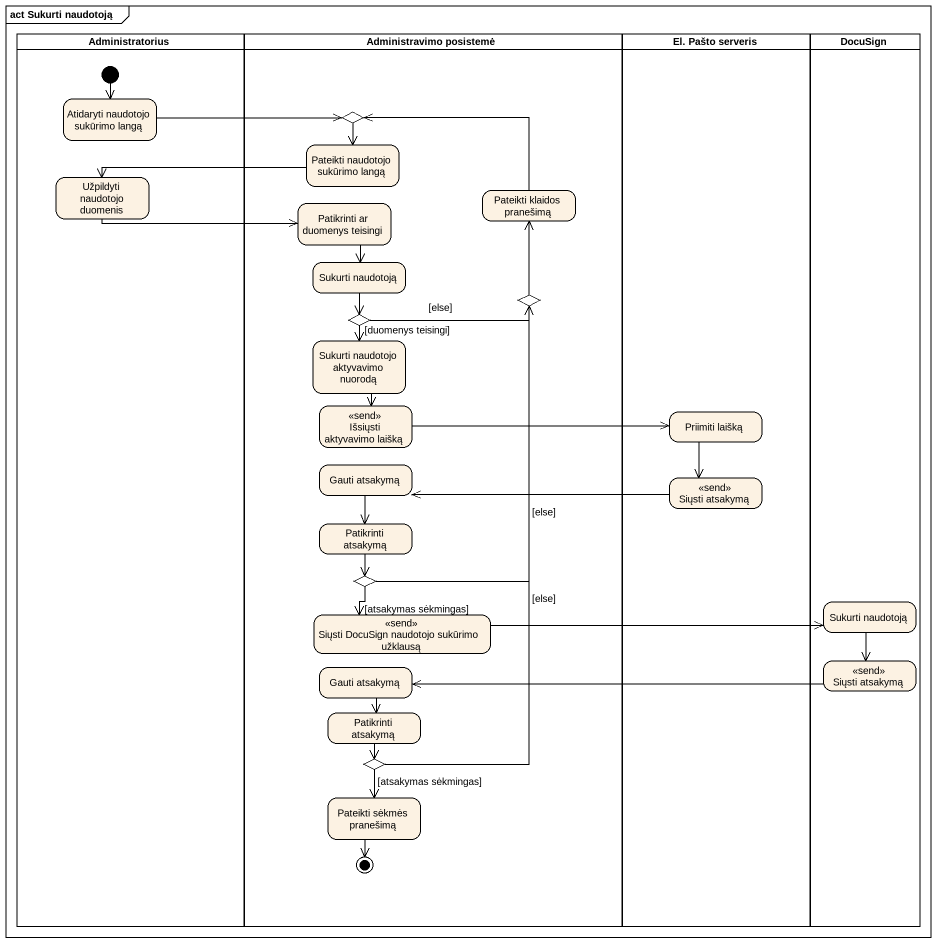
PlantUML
@startuml
mainframe act Sukurti naudotoją
hide empty description
state Administratorius <<partition>> {
  state "Atidaryti naudotojo sukūrimo langą" as Atidaryti_naudotojo
  state "Užpildyti naudotojo duomenis" as Užpildyti_naudotojo_duomenis
  [*] --> Atidaryti_naudotojo
}
state "Administravimo posistemė" as Administravimo_posistemė <<partition>> {
  state choice1 <<choice>>
  state "Pateikti naudotojo sukūrimo langą" as Pateikti_naudotojo_sukūrimo
  state "Patikrinti ar duomenys teisingi" as Patikrinti_ar_duomenys
  state "Pateikti klaidos pranešimą" as Pateikti_klaidos_pranešimą
  state "Sukurti naudotoją" as Sukurti_naudotoją
  state choice2 <<choice>>
  state choice3 <<choice>>
  state "Sukurti naudotojo aktyvavimo nuorodą" as Sukurti_naudotojo
  state "Išsiųsti aktyvavimo laišką" as Išsiųsti_aktyvavimo_laišką <<send>>
  state "Gauti atsakymą" as Gauti_atsakymą
  state "Patikrinti atsakymą" as Patikrinti_atsakymą
  state choice4 <<choice>>
  state "Siųsti DocuSign naudotojo sukūrimo užklausą" as Siųsti_DocuSign_naudotojo <<send>>
  state "Gauti atsakymą" as Gauti_atsakymą_2
  state "Patikrinti atsakymą" as Patikrinti_atsakymą_2
  state "Pateikti sėkmės pranešimą" as Pateikti_sėkmės_pranešimą
  state choice5 <<choice>>
  Pateikti_sėkmės_pranešimą --> [*]
}
state "El. Pašto serveris" as El_Pašto_serveris <<partition>> {
  state "Priimiti laišką" as Priimiti_laišką
  state "Siųsti atsakymą" as Siųsti_atsakymą <<send>>
}
state DocuSign <<partition>> {
  state "Sukurti naudotoją" as Sukurti_naudotoją_2
  state "Siųsti atsakymą" as Siųsti_atsakymą_2 <<send>>
}
Atidaryti_naudotojo -right-> choice1
choice1 --> Pateikti_naudotojo_sukūrimo
Pateikti_naudotojo_sukūrimo -left-> Užpildyti_naudotojo_duomenis
Užpildyti_naudotojo_duomenis -right-> Patikrinti_ar_duomenys
Patikrinti_ar_duomenys --> Sukurti_naudotoją
Pateikti_klaidos_pranešimą -left-> choice1
Sukurti_naudotoją --> choice3
choice2 -up-> Pateikti_klaidos_pranešimą
choice3 -right-> choice2 : [else]
choice3 --> Sukurti_naudotojo : [duomenys teisingi]
Sukurti_naudotojo --> Išsiųsti_aktyvavimo_laišką
Išsiųsti_aktyvavimo_laišką -right-> Priimiti_laišką
Priimiti_laišką --> Siųsti_atsakymą
Gauti_atsakymą --> Patikrinti_atsakymą
Siųsti_atsakymą -left-> Gauti_atsakymą
Patikrinti_atsakymą --> choice4
choice4 -up-> choice2 : [else]
choice4 --> Siųsti_DocuSign_naudotojo : [atsakymas sėkmingas]
Siųsti_DocuSign_naudotojo -right-> Sukurti_naudotoją_2
Sukurti_naudotoją_2 --> Siųsti_atsakymą_2
Gauti_atsakymą_2 --> Patikrinti_atsakymą_2
Siųsti_atsakymą_2 -left-> Gauti_atsakymą_2
Patikrinti_atsakymą_2 --> choice5
choice5 -up-> choice2 : [else]
choice5 --> Pateikti_sėkmės_pranešimą : [atsakymas sėkmingas]
@enduml
